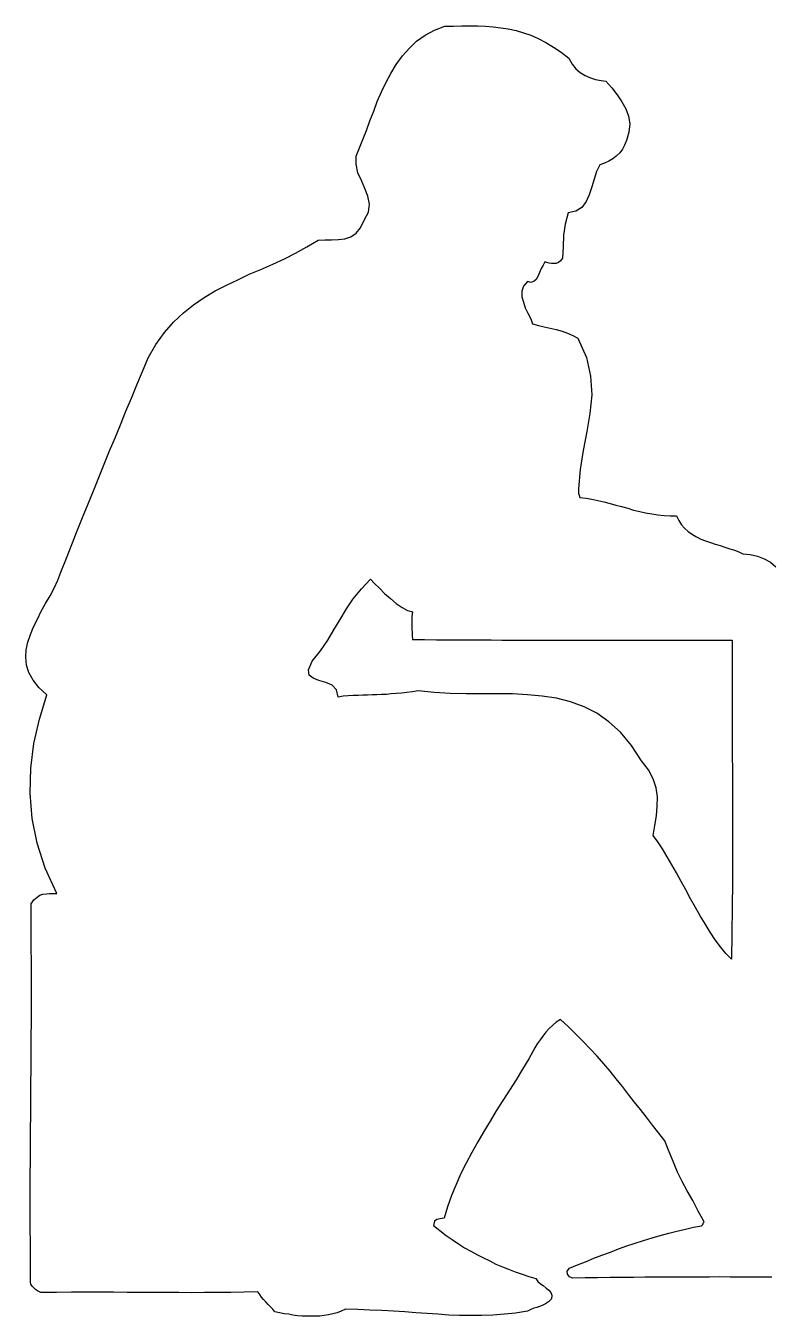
# Model space of a CAD drawing. Header units: millimetres. Extents: x -1587.42 to -1585.81, y 1770.02 to 1771.38.
# Drawn here: x -1587.419 to -1586.64, y 1770.032 to 1771.382 of the extents above; entities that cross this region are included whole.
import ezdxf

# ---------------------------------------------------------------- set-up
doc = ezdxf.new("R2010")
doc.units = ezdxf.units.MM
doc.header["$LTSCALE"] = 10
doc.layers.add('Humanos', color=2, linetype='Continuous')

msp = doc.modelspace()

# ---------------------------------------------------------------- linework, layer by layer
at = {"layer": 'Humanos'}
for p, q in [((-1587.0108, 1771.3657), (-1587.0019, 1771.3721)), ((-1587.0019, 1771.3721), (-1586.9922, 1771.3774)), ((-1586.9922, 1771.3774), (-1586.9813, 1771.3814)), ((-1586.9813, 1771.3814), (-1586.9724, 1771.3814)), ((-1586.9724, 1771.3814), (-1586.9635, 1771.3818)), ((-1586.9635, 1771.3818), (-1586.955, 1771.3818)), ((-1586.955, 1771.3818), (-1586.9469, 1771.3818)), ((-1586.9469, 1771.3818), (-1586.9388, 1771.3814)), ((-1586.9388, 1771.3814), (-1586.9307, 1771.3806)), ((-1586.9307, 1771.3806), (-1586.9226, 1771.3798)), ((-1586.9226, 1771.3798), (-1586.915, 1771.3786)), ((-1586.915, 1771.3786), (-1586.9069, 1771.377)), ((-1586.9069, 1771.377), (-1586.8992, 1771.3746)), ((-1586.8992, 1771.3746), (-1586.8915, 1771.3721)), ((-1586.8915, 1771.3721), (-1586.8838, 1771.3685)), ((-1587.0257, 1771.3503), (-1587.0184, 1771.3584)), ((-1587.0184, 1771.3584), (-1587.0108, 1771.3657)), ((-1586.8838, 1771.3685), (-1586.8758, 1771.3645)), ((-1586.8758, 1771.3645), (-1586.8677, 1771.3596)), ((-1586.8677, 1771.3596), (-1586.8596, 1771.3543)), ((-1587.0322, 1771.3414), (-1587.0257, 1771.3503)), ((-1586.8596, 1771.3543), (-1586.8515, 1771.3479)), ((-1586.8515, 1771.3479), (-1586.8483, 1771.3418)), ((-1587.0427, 1771.3228), (-1587.0379, 1771.3321)), ((-1587.0379, 1771.3321), (-1587.0322, 1771.3414)), ((-1586.8483, 1771.3418), (-1586.8442, 1771.337)), ((-1586.8442, 1771.337), (-1586.8398, 1771.3329)), ((-1586.8398, 1771.3329), (-1586.8345, 1771.3297)), ((-1586.8345, 1771.3297), (-1586.8289, 1771.3273)), ((-1587.0476, 1771.3127), (-1587.0427, 1771.3228)), ((-1586.8289, 1771.3273), (-1586.8236, 1771.3256)), ((-1586.8236, 1771.3256), (-1586.8179, 1771.3248)), ((-1586.8179, 1771.3248), (-1586.8131, 1771.324)), ((-1586.8131, 1771.324), (-1586.8066, 1771.3168)), ((-1586.8066, 1771.3168), (-1586.801, 1771.3095)), ((-1587.0556, 1771.2925), (-1587.052, 1771.3026)), ((-1587.052, 1771.3026), (-1587.0476, 1771.3127)), ((-1586.801, 1771.3095), (-1586.7961, 1771.3022)), ((-1586.7961, 1771.3022), (-1586.7921, 1771.2949)), ((-1587.0597, 1771.2824), (-1587.0556, 1771.2925)), ((-1586.7921, 1771.2949), (-1586.7892, 1771.2872)), ((-1587.0633, 1771.2723), (-1587.0597, 1771.2824)), ((-1586.7892, 1771.2872), (-1586.788, 1771.2792)), ((-1586.788, 1771.2792), (-1586.7888, 1771.2707)), ((-1587.0706, 1771.2541), (-1587.067, 1771.263)), ((-1587.067, 1771.263), (-1587.0633, 1771.2723)), ((-1586.7913, 1771.2618), (-1586.7933, 1771.2569)), ((-1586.7888, 1771.2707), (-1586.7913, 1771.2618)), ((-1587.0742, 1771.2456), (-1587.0706, 1771.2541)), ((-1586.7985, 1771.2488), (-1586.8022, 1771.2456)), ((-1586.7957, 1771.2529), (-1586.7985, 1771.2488)), ((-1586.7933, 1771.2569), (-1586.7957, 1771.2529)), ((-1587.0742, 1771.2371), (-1587.0742, 1771.2456)), ((-1587.0722, 1771.2282), (-1587.0742, 1771.2371)), ((-1586.8191, 1771.2363), (-1586.8228, 1771.2294)), ((-1586.8143, 1771.2383), (-1586.8191, 1771.2363)), ((-1586.8099, 1771.2403), (-1586.8143, 1771.2383)), ((-1586.8058, 1771.2428), (-1586.8099, 1771.2403)), ((-1586.8022, 1771.2456), (-1586.8058, 1771.2428)), ((-1587.0686, 1771.2201), (-1587.0722, 1771.2282)), ((-1586.8252, 1771.2213), (-1586.8276, 1771.2133)), ((-1586.8228, 1771.2294), (-1586.8252, 1771.2213)), ((-1587.0649, 1771.2116), (-1587.0686, 1771.2201)), ((-1587.0617, 1771.2036), (-1587.0649, 1771.2116)), ((-1586.8276, 1771.2133), (-1586.8305, 1771.2052)), ((-1587.0601, 1771.1951), (-1587.0617, 1771.2036)), ((-1587.0613, 1771.187), (-1587.0601, 1771.1951)), ((-1586.8337, 1771.1979), (-1586.8382, 1771.1918)), ((-1586.8305, 1771.2052), (-1586.8337, 1771.1979)), ((-1587.0657, 1771.1785), (-1587.0613, 1771.187)), ((-1586.8523, 1771.1862), (-1586.8555, 1771.1744)), ((-1586.8442, 1771.1878), (-1586.8523, 1771.1862)), ((-1586.8382, 1771.1918), (-1586.8442, 1771.1878)), ((-1587.0742, 1771.1648), (-1587.0694, 1771.1704)), ((-1587.0694, 1771.1704), (-1587.0657, 1771.1785)), ((-1586.8555, 1771.1744), (-1586.8572, 1771.1627)), ((-1587.1256, 1771.1506), (-1587.1139, 1771.1575)), ((-1587.1139, 1771.1575), (-1587.1066, 1771.1579)), ((-1587.1066, 1771.1579), (-1587.0997, 1771.1579)), ((-1587.0997, 1771.1579), (-1587.0924, 1771.1583)), ((-1587.0924, 1771.1583), (-1587.086, 1771.1591)), ((-1587.086, 1771.1591), (-1587.0795, 1771.1611)), ((-1587.0795, 1771.1611), (-1587.0742, 1771.1648)), ((-1586.8572, 1771.1627), (-1586.8576, 1771.1506)), ((-1587.149, 1771.1381), (-1587.1373, 1771.1441)), ((-1587.1373, 1771.1441), (-1587.1256, 1771.1506)), ((-1586.8576, 1771.1506), (-1586.8584, 1771.1389)), ((-1587.1858, 1771.1219), (-1587.1737, 1771.1271)), ((-1587.1737, 1771.1271), (-1587.1612, 1771.1324)), ((-1587.1612, 1771.1324), (-1587.149, 1771.1381)), ((-1586.8806, 1771.128), (-1586.8822, 1771.1239)), ((-1586.8786, 1771.1316), (-1586.8806, 1771.128)), ((-1586.8766, 1771.1348), (-1586.8786, 1771.1316)), ((-1586.8745, 1771.1344), (-1586.8766, 1771.1348)), ((-1586.8721, 1771.1336), (-1586.8745, 1771.1344)), ((-1586.8697, 1771.1332), (-1586.8721, 1771.1336)), ((-1586.8673, 1771.1332), (-1586.8697, 1771.1332)), ((-1586.8648, 1771.1332), (-1586.8673, 1771.1332)), ((-1586.8624, 1771.1344), (-1586.8648, 1771.1332)), ((-1586.8604, 1771.136), (-1586.8624, 1771.1344)), ((-1586.8584, 1771.1389), (-1586.8604, 1771.136)), ((-1587.2097, 1771.1106), (-1587.1979, 1771.1162)), ((-1587.1979, 1771.1162), (-1587.1858, 1771.1219)), ((-1586.8948, 1771.1142), (-1586.8992, 1771.1094)), ((-1586.8911, 1771.1134), (-1586.8948, 1771.1142)), ((-1586.8879, 1771.1146), (-1586.8911, 1771.1134)), ((-1586.8859, 1771.1166), (-1586.8879, 1771.1146)), ((-1586.8838, 1771.1203), (-1586.8859, 1771.1166)), ((-1586.8822, 1771.1239), (-1586.8838, 1771.1203)), ((-1587.2331, 1771.0976), (-1587.2214, 1771.1045)), ((-1587.2214, 1771.1045), (-1587.2097, 1771.1106)), ((-1586.8992, 1771.1094), (-1586.9008, 1771.1041)), ((-1586.9008, 1771.1041), (-1586.9008, 1771.0984)), ((-1587.2545, 1771.0815), (-1587.244, 1771.09)), ((-1587.244, 1771.09), (-1587.2331, 1771.0976)), ((-1586.9008, 1771.0984), (-1586.8992, 1771.0928)), ((-1586.8992, 1771.0928), (-1586.8972, 1771.0867)), ((-1586.8972, 1771.0867), (-1586.8944, 1771.0811)), ((-1587.2651, 1771.0718), (-1587.2545, 1771.0815)), ((-1586.8944, 1771.0811), (-1586.8915, 1771.0754)), ((-1586.8915, 1771.0754), (-1586.8895, 1771.0702)), ((-1587.2836, 1771.0483), (-1587.2743, 1771.0609)), ((-1587.2743, 1771.0609), (-1587.2651, 1771.0718)), ((-1586.8895, 1771.0702), (-1586.8834, 1771.0685)), ((-1586.8834, 1771.0685), (-1586.8774, 1771.0669)), ((-1586.8774, 1771.0669), (-1586.8713, 1771.0657)), ((-1586.8713, 1771.0657), (-1586.8648, 1771.0641)), ((-1586.8648, 1771.0641), (-1586.8588, 1771.0625)), ((-1586.8588, 1771.0625), (-1586.8531, 1771.0605)), ((-1586.8531, 1771.0605), (-1586.8475, 1771.058)), ((-1587.2917, 1771.0346), (-1587.2836, 1771.0483)), ((-1586.8475, 1771.058), (-1586.8422, 1771.0552)), ((-1586.8422, 1771.0552), (-1586.8333, 1771.035)), ((-1587.2974, 1771.0204), (-1587.2917, 1771.0346)), ((-1586.8333, 1771.035), (-1586.8289, 1771.0152)), ((-1587.3034, 1771.0063), (-1587.2974, 1771.0204)), ((-1587.3091, 1770.9925), (-1587.3034, 1771.0063)), ((-1586.8289, 1771.0152), (-1586.8276, 1770.9958)), ((-1587.3148, 1770.9788), (-1587.3091, 1770.9925)), ((-1586.8276, 1770.9958), (-1586.8297, 1770.9764)), ((-1587.3204, 1770.9646), (-1587.3148, 1770.9788)), ((-1587.3261, 1770.9509), (-1587.3204, 1770.9646)), ((-1586.8297, 1770.9764), (-1586.8329, 1770.9574)), ((-1586.8329, 1770.9574), (-1586.8365, 1770.9376)), ((-1587.3318, 1770.9372), (-1587.3261, 1770.9509)), ((-1587.3374, 1770.9234), (-1587.3318, 1770.9372)), ((-1586.8365, 1770.9376), (-1586.8398, 1770.9177)), ((-1587.3431, 1770.9093), (-1587.3374, 1770.9234)), ((-1586.8398, 1770.9177), (-1586.8414, 1770.8975)), ((-1587.3487, 1770.8955), (-1587.3431, 1770.9093)), ((-1586.8414, 1770.8975), (-1586.8414, 1770.8947)), ((-1587.3544, 1770.8818), (-1587.3487, 1770.8955)), ((-1586.8414, 1770.8947), (-1586.8414, 1770.8927)), ((-1586.8414, 1770.8927), (-1586.841, 1770.8907)), ((-1586.841, 1770.8907), (-1586.8402, 1770.8886)), ((-1586.8402, 1770.8886), (-1586.8337, 1770.8878)), ((-1586.8337, 1770.8878), (-1586.8276, 1770.8866)), ((-1586.8276, 1770.8866), (-1586.8212, 1770.8854)), ((-1586.8212, 1770.8854), (-1586.8151, 1770.8838)), ((-1586.8151, 1770.8838), (-1586.8086, 1770.8822)), ((-1587.3601, 1770.8676), (-1587.3544, 1770.8818)), ((-1586.8086, 1770.8822), (-1586.8026, 1770.8805)), ((-1586.8026, 1770.8805), (-1586.7965, 1770.8789)), ((-1586.7965, 1770.8789), (-1586.7901, 1770.8773)), ((-1586.7901, 1770.8773), (-1586.784, 1770.8753)), ((-1586.784, 1770.8753), (-1586.7775, 1770.8737)), ((-1586.7775, 1770.8737), (-1586.7715, 1770.8725)), ((-1586.7715, 1770.8725), (-1586.765, 1770.8713)), ((-1586.765, 1770.8713), (-1586.7585, 1770.8704)), ((-1586.7585, 1770.8704), (-1586.752, 1770.8696)), ((-1587.3657, 1770.8535), (-1587.3601, 1770.8676)), ((-1586.752, 1770.8696), (-1586.7456, 1770.8692)), ((-1586.7456, 1770.8692), (-1586.7391, 1770.8692)), ((-1586.7391, 1770.8692), (-1586.7367, 1770.8644)), ((-1586.7367, 1770.8644), (-1586.7339, 1770.8599)), ((-1586.7339, 1770.8599), (-1586.7306, 1770.8563)), ((-1587.3714, 1770.8393), (-1587.3657, 1770.8535)), ((-1586.7306, 1770.8563), (-1586.727, 1770.8527)), ((-1586.727, 1770.8527), (-1586.7225, 1770.8498)), ((-1586.7225, 1770.8498), (-1586.7181, 1770.8474)), ((-1586.7181, 1770.8474), (-1586.7136, 1770.845)), ((-1586.7136, 1770.845), (-1586.7088, 1770.843)), ((-1587.377, 1770.8248), (-1587.3714, 1770.8393)), ((-1586.7088, 1770.843), (-1586.7035, 1770.8413)), ((-1586.7035, 1770.8413), (-1586.6987, 1770.8397)), ((-1586.6987, 1770.8397), (-1586.6934, 1770.8381)), ((-1586.6934, 1770.8381), (-1586.6886, 1770.8365)), ((-1586.6886, 1770.8365), (-1586.6833, 1770.8349)), ((-1586.6833, 1770.8349), (-1586.6785, 1770.8333)), ((-1586.6785, 1770.8333), (-1586.674, 1770.8316)), ((-1586.674, 1770.8316), (-1586.6696, 1770.8296)), ((-1586.6696, 1770.8296), (-1586.6619, 1770.8288)), ((-1587.3827, 1770.8102), (-1587.377, 1770.8248)), ((-1586.6619, 1770.8288), (-1586.6542, 1770.8272)), ((-1586.6542, 1770.8272), (-1586.6473, 1770.8244)), ((-1586.6473, 1770.8244), (-1586.6409, 1770.8207)), ((-1586.6409, 1770.8207), (-1586.6352, 1770.8159)), ((-1587.3859, 1770.8021), (-1587.3827, 1770.8102)), ((-1587.0686, 1770.7928), (-1587.0589, 1770.8029)), ((-1587.0589, 1770.8029), (-1587.0548, 1770.7985)), ((-1587.394, 1770.7856), (-1587.39, 1770.7936)), ((-1587.39, 1770.7936), (-1587.3859, 1770.8021)), ((-1587.0771, 1770.7823), (-1587.0686, 1770.7928)), ((-1587.0548, 1770.7985), (-1587.0496, 1770.7936)), ((-1587.0496, 1770.7936), (-1587.0443, 1770.788)), ((-1587.4033, 1770.7694), (-1587.3989, 1770.7775)), ((-1587.3989, 1770.7775), (-1587.394, 1770.7856)), ((-1587.0843, 1770.7718), (-1587.0771, 1770.7823)), ((-1587.0443, 1770.788), (-1587.0383, 1770.7827)), ((-1587.0383, 1770.7827), (-1587.0322, 1770.7775)), ((-1587.0322, 1770.7775), (-1587.0261, 1770.7734)), ((-1587.4074, 1770.7613), (-1587.4033, 1770.7694)), ((-1587.0908, 1770.7609), (-1587.0843, 1770.7718)), ((-1587.0261, 1770.7734), (-1587.0205, 1770.7702)), ((-1587.0205, 1770.7702), (-1587.0152, 1770.769)), ((-1587.0152, 1770.769), (-1587.016, 1770.7641)), ((-1587.016, 1770.7641), (-1587.016, 1770.754)), ((-1587.4146, 1770.7451), (-1587.4114, 1770.7532)), ((-1587.4114, 1770.7532), (-1587.4074, 1770.7613)), ((-1587.1038, 1770.7391), (-1587.0973, 1770.75)), ((-1587.0973, 1770.75), (-1587.0908, 1770.7609)), ((-1587.016, 1770.754), (-1587.0156, 1770.7439)), ((-1587.4191, 1770.729), (-1587.4175, 1770.737)), ((-1587.4175, 1770.737), (-1587.4146, 1770.7451)), ((-1587.1114, 1770.7282), (-1587.1038, 1770.7391)), ((-1587.0156, 1770.7439), (-1587.0152, 1770.7399)), ((-1587.0152, 1770.7399), (-1587.0027, 1770.7399)), ((-1587.0027, 1770.7399), (-1586.9902, 1770.7395)), ((-1586.9902, 1770.7395), (-1586.978, 1770.7395)), ((-1586.978, 1770.7395), (-1586.9663, 1770.7395)), ((-1586.9663, 1770.7395), (-1586.955, 1770.7395)), ((-1586.955, 1770.7395), (-1586.9437, 1770.7395)), ((-1586.9437, 1770.7395), (-1586.9328, 1770.7395)), ((-1586.9328, 1770.7395), (-1586.9218, 1770.7391)), ((-1586.9218, 1770.7391), (-1586.9113, 1770.7391)), ((-1586.9113, 1770.7391), (-1586.9008, 1770.7391)), ((-1586.9008, 1770.7391), (-1586.8903, 1770.7391)), ((-1586.8903, 1770.7391), (-1586.8802, 1770.7391)), ((-1586.8802, 1770.7391), (-1586.8705, 1770.7391)), ((-1586.8705, 1770.7391), (-1586.8604, 1770.7391)), ((-1586.8604, 1770.7391), (-1586.8507, 1770.7391)), ((-1586.8507, 1770.7391), (-1586.841, 1770.7391)), ((-1586.841, 1770.7391), (-1586.8313, 1770.7391)), ((-1586.8313, 1770.7391), (-1586.8216, 1770.7391)), ((-1586.8216, 1770.7391), (-1586.8119, 1770.7391)), ((-1586.8119, 1770.7391), (-1586.8026, 1770.7391)), ((-1586.8026, 1770.7391), (-1586.7929, 1770.7391)), ((-1586.7929, 1770.7391), (-1586.7832, 1770.7391)), ((-1586.7832, 1770.7391), (-1586.7735, 1770.7391)), ((-1586.7735, 1770.7391), (-1586.7638, 1770.7391)), ((-1586.7638, 1770.7391), (-1586.7537, 1770.7391)), ((-1586.7537, 1770.7391), (-1586.744, 1770.7391)), ((-1586.744, 1770.7391), (-1586.7339, 1770.7391)), ((-1586.7339, 1770.7391), (-1586.7233, 1770.7391)), ((-1586.7233, 1770.7391), (-1586.7132, 1770.7391)), ((-1586.7132, 1770.7391), (-1586.7027, 1770.7391)), ((-1586.7027, 1770.7391), (-1586.6918, 1770.7391)), ((-1586.6918, 1770.7391), (-1586.6809, 1770.7391)), ((-1586.6809, 1770.7391), (-1586.6809, 1770.6526)), ((-1587.4195, 1770.7213), (-1587.4191, 1770.729)), ((-1587.1199, 1770.7172), (-1587.1114, 1770.7282)), ((-1587.4187, 1770.7132), (-1587.4195, 1770.7213)), ((-1587.4162, 1770.7055), (-1587.4187, 1770.7132)), ((-1587.124, 1770.7083), (-1587.1199, 1770.7172)), ((-1587.1232, 1770.7027), (-1587.124, 1770.7083)), ((-1587.4118, 1770.6974), (-1587.4162, 1770.7055)), ((-1587.4057, 1770.6898), (-1587.4118, 1770.6974)), ((-1587.1191, 1770.6995), (-1587.1232, 1770.7027)), ((-1587.113, 1770.697), (-1587.1191, 1770.6995)), ((-1587.1058, 1770.695), (-1587.113, 1770.697)), ((-1587.0993, 1770.6922), (-1587.1058, 1770.695)), ((-1587.3976, 1770.6821), (-1587.4057, 1770.6898)), ((-1587.4053, 1770.6566), (-1587.3976, 1770.6821)), ((-1587.0945, 1770.6873), (-1587.0993, 1770.6922)), ((-1587.0928, 1770.6797), (-1587.0945, 1770.6873)), ((-1587.0771, 1770.6813), (-1587.0823, 1770.6809)), ((-1587.0718, 1770.6813), (-1587.0771, 1770.6813)), ((-1587.067, 1770.6817), (-1587.0718, 1770.6813)), ((-1587.0621, 1770.6817), (-1587.067, 1770.6817)), ((-1587.0573, 1770.6821), (-1587.0621, 1770.6817)), ((-1587.0524, 1770.6821), (-1587.0573, 1770.6821)), ((-1587.0476, 1770.6825), (-1587.0524, 1770.6821)), ((-1587.0423, 1770.6825), (-1587.0476, 1770.6825)), ((-1587.0375, 1770.6829), (-1587.0423, 1770.6825)), ((-1587.0322, 1770.6833), (-1587.0375, 1770.6829)), ((-1587.0265, 1770.6837), (-1587.0322, 1770.6833)), ((-1587.0209, 1770.6845), (-1587.0265, 1770.6837)), ((-1587.0152, 1770.6853), (-1587.0209, 1770.6845)), ((-1587.0092, 1770.6861), (-1587.0152, 1770.6853)), ((-1586.9926, 1770.6845), (-1587.0092, 1770.6861)), ((-1586.9756, 1770.6833), (-1586.9926, 1770.6845)), ((-1586.959, 1770.6829), (-1586.9756, 1770.6833)), ((-1586.9424, 1770.6829), (-1586.959, 1770.6829)), ((-1586.9263, 1770.6829), (-1586.9424, 1770.6829)), ((-1586.9105, 1770.6829), (-1586.9263, 1770.6829)), ((-1586.8948, 1770.6821), (-1586.9105, 1770.6829)), ((-1586.8794, 1770.6805), (-1586.8948, 1770.6821)), ((-1587.0876, 1770.6805), (-1587.0928, 1770.6797)), ((-1587.0823, 1770.6809), (-1587.0876, 1770.6805)), ((-1586.8644, 1770.6784), (-1586.8794, 1770.6805)), ((-1586.8499, 1770.6748), (-1586.8644, 1770.6784)), ((-1586.8357, 1770.6695), (-1586.8499, 1770.6748)), ((-1586.8224, 1770.6627), (-1586.8357, 1770.6695)), ((-1587.411, 1770.6311), (-1587.4053, 1770.6566)), ((-1586.8099, 1770.6538), (-1586.8224, 1770.6627)), ((-1586.7977, 1770.6429), (-1586.8099, 1770.6538)), ((-1586.786, 1770.6291), (-1586.7977, 1770.6429)), ((-1586.6809, 1770.6526), (-1586.6805, 1770.5689)), ((-1587.4142, 1770.6053), (-1587.411, 1770.6311)), ((-1586.7755, 1770.613), (-1586.786, 1770.6291)), ((-1587.415, 1770.579), (-1587.4142, 1770.6053)), ((-1586.7682, 1770.6037), (-1586.7755, 1770.613)), ((-1586.7634, 1770.594), (-1586.7682, 1770.6037)), ((-1586.7605, 1770.5847), (-1586.7634, 1770.594)), ((-1587.413, 1770.5527), (-1587.415, 1770.579)), ((-1586.7589, 1770.5754), (-1586.7605, 1770.5847)), ((-1586.7593, 1770.5657), (-1586.7589, 1770.5754)), ((-1586.7601, 1770.5556), (-1586.7593, 1770.5657)), ((-1586.6805, 1770.5689), (-1586.6805, 1770.4864)), ((-1587.4077, 1770.5269), (-1587.413, 1770.5527)), ((-1586.7617, 1770.5454), (-1586.7601, 1770.5556)), ((-1586.7634, 1770.5349), (-1586.7617, 1770.5454)), ((-1586.7585, 1770.5281), (-1586.7634, 1770.5349)), ((-1587.3993, 1770.5006), (-1587.4077, 1770.5269)), ((-1586.7537, 1770.5208), (-1586.7585, 1770.5281)), ((-1586.7488, 1770.5127), (-1586.7537, 1770.5208)), ((-1586.744, 1770.5042), (-1586.7488, 1770.5127)), ((-1587.3871, 1770.4743), (-1587.3993, 1770.5006)), ((-1586.7391, 1770.4957), (-1586.744, 1770.5042)), ((-1586.7343, 1770.4868), (-1586.7391, 1770.4957)), ((-1586.7294, 1770.4779), (-1586.7343, 1770.4868)), ((-1586.6805, 1770.4864), (-1586.6817, 1770.4056)), ((-1587.4138, 1770.4634), (-1587.411, 1770.4674)), ((-1587.411, 1770.4674), (-1587.4077, 1770.4702)), ((-1587.4077, 1770.4702), (-1587.4049, 1770.4723)), ((-1587.4049, 1770.4723), (-1587.4017, 1770.4735)), ((-1587.4017, 1770.4735), (-1587.398, 1770.4739)), ((-1587.398, 1770.4739), (-1587.3948, 1770.4743)), ((-1587.3948, 1770.4743), (-1587.3912, 1770.4743)), ((-1587.3912, 1770.4743), (-1587.3871, 1770.4743)), ((-1586.7246, 1770.4686), (-1586.7294, 1770.4779)), ((-1586.7193, 1770.4597), (-1586.7246, 1770.4686)), ((-1587.4134, 1770.3567), (-1587.4138, 1770.4634)), ((-1586.7144, 1770.4509), (-1586.7193, 1770.4597)), ((-1586.7092, 1770.4424), (-1586.7144, 1770.4509)), ((-1586.7039, 1770.4339), (-1586.7092, 1770.4424)), ((-1586.6987, 1770.4258), (-1586.7039, 1770.4339)), ((-1586.693, 1770.4185), (-1586.6987, 1770.4258)), ((-1586.6874, 1770.4116), (-1586.693, 1770.4185)), ((-1586.6817, 1770.4056), (-1586.6874, 1770.4116)), ((-1587.4142, 1770.2584), (-1587.4134, 1770.3567)), ((-1586.8725, 1770.3328), (-1586.8758, 1770.3292)), ((-1586.8685, 1770.3364), (-1586.8725, 1770.3328)), ((-1586.8648, 1770.3397), (-1586.8685, 1770.3364)), ((-1586.8604, 1770.3425), (-1586.8648, 1770.3397)), ((-1586.8519, 1770.3348), (-1586.8604, 1770.3425)), ((-1586.8442, 1770.3271), (-1586.8519, 1770.3348)), ((-1586.8846, 1770.317), (-1586.8871, 1770.3126)), ((-1586.8818, 1770.3211), (-1586.8846, 1770.317)), ((-1586.879, 1770.3251), (-1586.8818, 1770.3211)), ((-1586.8758, 1770.3292), (-1586.879, 1770.3251)), ((-1586.8365, 1770.3195), (-1586.8442, 1770.3271)), ((-1586.8293, 1770.3118), (-1586.8365, 1770.3195)), ((-1586.8871, 1770.3126), (-1586.8935, 1770.3013)), ((-1586.822, 1770.3041), (-1586.8293, 1770.3118)), ((-1586.8151, 1770.296), (-1586.822, 1770.3041)), ((-1586.9, 1770.2904), (-1586.9069, 1770.2794)), ((-1586.8935, 1770.3013), (-1586.9, 1770.2904)), ((-1586.8086, 1770.2883), (-1586.8151, 1770.296)), ((-1586.9069, 1770.2794), (-1586.9137, 1770.2685)), ((-1586.8022, 1770.2803), (-1586.8086, 1770.2883)), ((-1586.7957, 1770.2722), (-1586.8022, 1770.2803)), ((-1586.9137, 1770.2685), (-1586.9206, 1770.2576)), ((-1586.7892, 1770.2641), (-1586.7957, 1770.2722)), ((-1586.7832, 1770.2564), (-1586.7892, 1770.2641)), ((-1587.415, 1770.1638), (-1587.4142, 1770.2584)), ((-1586.9206, 1770.2576), (-1586.9275, 1770.2467)), ((-1586.7767, 1770.2483), (-1586.7832, 1770.2564)), ((-1586.934, 1770.2362), (-1586.9404, 1770.2253)), ((-1586.9275, 1770.2467), (-1586.934, 1770.2362)), ((-1586.7706, 1770.2402), (-1586.7767, 1770.2483)), ((-1586.7642, 1770.2317), (-1586.7706, 1770.2402)), ((-1586.9404, 1770.2253), (-1586.9469, 1770.2144)), ((-1586.7577, 1770.2236), (-1586.7642, 1770.2317)), ((-1586.7512, 1770.2156), (-1586.7577, 1770.2236)), ((-1586.9469, 1770.2144), (-1586.953, 1770.2034)), ((-1586.7468, 1770.2038), (-1586.7512, 1770.2156)), ((-1586.953, 1770.2034), (-1586.959, 1770.1921)), ((-1586.7423, 1770.1933), (-1586.7468, 1770.2038)), ((-1586.959, 1770.1921), (-1586.9647, 1770.1812)), ((-1586.7379, 1770.1828), (-1586.7423, 1770.1933)), ((-1586.733, 1770.1731), (-1586.7379, 1770.1828)), ((-1586.9695, 1770.1699), (-1586.9744, 1770.1582)), ((-1586.9647, 1770.1812), (-1586.9695, 1770.1699)), ((-1586.7278, 1770.163), (-1586.733, 1770.1731)), ((-1587.4146, 1770.0692), (-1587.415, 1770.1638)), ((-1586.9744, 1770.1582), (-1586.9784, 1770.1464)), ((-1586.7221, 1770.1529), (-1586.7278, 1770.163)), ((-1586.9784, 1770.1464), (-1586.9821, 1770.1347)), ((-1586.7165, 1770.142), (-1586.7221, 1770.1529)), ((-1586.71, 1770.1307), (-1586.7165, 1770.142)), ((-1586.9922, 1770.1315), (-1586.993, 1770.127)), ((-1586.9897, 1770.1331), (-1586.9922, 1770.1315)), ((-1586.9861, 1770.1339), (-1586.9897, 1770.1331)), ((-1586.9821, 1770.1347), (-1586.9861, 1770.1339)), ((-1586.7128, 1770.1266), (-1586.7116, 1770.1278)), ((-1586.7116, 1770.1278), (-1586.7112, 1770.1291)), ((-1586.7112, 1770.1291), (-1586.7108, 1770.1299)), ((-1586.7108, 1770.1299), (-1586.71, 1770.1307)), ((-1586.993, 1770.127), (-1586.9865, 1770.1218)), ((-1586.9865, 1770.1218), (-1586.98, 1770.1165)), ((-1586.98, 1770.1165), (-1586.9736, 1770.1121)), ((-1586.7646, 1770.1141), (-1586.7561, 1770.1165)), ((-1586.7561, 1770.1165), (-1586.7472, 1770.1189)), ((-1586.7472, 1770.1189), (-1586.7387, 1770.121)), ((-1586.7387, 1770.121), (-1586.7298, 1770.123)), ((-1586.7298, 1770.123), (-1586.7213, 1770.125)), ((-1586.7213, 1770.125), (-1586.7128, 1770.1266)), ((-1586.9736, 1770.1121), (-1586.9671, 1770.1076)), ((-1586.9671, 1770.1076), (-1586.9606, 1770.1036)), ((-1586.9606, 1770.1036), (-1586.9542, 1770.1)), ((-1586.8082, 1770.0991), (-1586.7998, 1770.1024)), ((-1586.7998, 1770.1024), (-1586.7909, 1770.1056)), ((-1586.7909, 1770.1056), (-1586.7824, 1770.1084)), ((-1586.7824, 1770.1084), (-1586.7735, 1770.1113)), ((-1586.7735, 1770.1113), (-1586.7646, 1770.1141)), ((-1586.9542, 1770.1), (-1586.9473, 1770.0963)), ((-1586.9473, 1770.0963), (-1586.9408, 1770.0931)), ((-1586.9408, 1770.0931), (-1586.9344, 1770.0898)), ((-1586.9344, 1770.0898), (-1586.9279, 1770.0866)), ((-1586.8426, 1770.0858), (-1586.8341, 1770.089)), ((-1586.8341, 1770.089), (-1586.8256, 1770.0927)), ((-1586.8256, 1770.0927), (-1586.8171, 1770.0959)), ((-1586.8171, 1770.0959), (-1586.8082, 1770.0991)), ((-1586.9279, 1770.0866), (-1586.921, 1770.0838)), ((-1586.921, 1770.0838), (-1586.9146, 1770.0814)), ((-1586.9146, 1770.0814), (-1586.9077, 1770.0785)), ((-1586.9077, 1770.0785), (-1586.9004, 1770.0761)), ((-1586.9004, 1770.0761), (-1586.8935, 1770.0737)), ((-1586.8535, 1770.0793), (-1586.8511, 1770.0822)), ((-1586.8531, 1770.0761), (-1586.8535, 1770.0793)), ((-1586.8511, 1770.0733), (-1586.8531, 1770.0761)), ((-1586.8511, 1770.0822), (-1586.8426, 1770.0858)), ((-1587.4146, 1770.0676), (-1587.4146, 1770.0692)), ((-1587.4142, 1770.0656), (-1587.4146, 1770.0676)), ((-1587.413, 1770.0636), (-1587.4142, 1770.0656)), ((-1587.4114, 1770.0619), (-1587.413, 1770.0636)), ((-1587.4094, 1770.0599), (-1587.4114, 1770.0619)), ((-1586.8935, 1770.0737), (-1586.8863, 1770.0713)), ((-1586.8863, 1770.0713), (-1586.8842, 1770.0684)), ((-1586.8842, 1770.0684), (-1586.8814, 1770.066)), ((-1586.8814, 1770.066), (-1586.8786, 1770.064)), ((-1586.8786, 1770.064), (-1586.8753, 1770.0615)), ((-1586.8753, 1770.0615), (-1586.8725, 1770.0591)), ((-1586.8478, 1770.0717), (-1586.8511, 1770.0733)), ((-1586.8345, 1770.072), (-1586.8478, 1770.0717)), ((-1586.8216, 1770.072), (-1586.8345, 1770.072)), ((-1586.8086, 1770.0725), (-1586.8216, 1770.072)), ((-1586.7961, 1770.0725), (-1586.8086, 1770.0725)), ((-1586.784, 1770.0725), (-1586.7961, 1770.0725)), ((-1586.7723, 1770.0729), (-1586.784, 1770.0725)), ((-1586.7605, 1770.0729), (-1586.7723, 1770.0729)), ((-1586.7492, 1770.0729), (-1586.7605, 1770.0729)), ((-1586.7379, 1770.0729), (-1586.7492, 1770.0729)), ((-1586.7266, 1770.0729), (-1586.7379, 1770.0729)), ((-1586.7157, 1770.0729), (-1586.7266, 1770.0729)), ((-1586.7047, 1770.0729), (-1586.7157, 1770.0729)), ((-1586.6938, 1770.0733), (-1586.7047, 1770.0729)), ((-1586.6829, 1770.0729), (-1586.6938, 1770.0733)), ((-1586.672, 1770.0729), (-1586.6829, 1770.0729)), ((-1586.6611, 1770.0729), (-1586.672, 1770.0729)), ((-1586.6502, 1770.0729), (-1586.6611, 1770.0729)), ((-1586.6393, 1770.0729), (-1586.6502, 1770.0729)), ((-1587.4074, 1770.0587), (-1587.4094, 1770.0599)), ((-1587.4053, 1770.0575), (-1587.4074, 1770.0587)), ((-1587.4037, 1770.0567), (-1587.4053, 1770.0575)), ((-1587.3875, 1770.0567), (-1587.4037, 1770.0567)), ((-1587.3718, 1770.0571), (-1587.3875, 1770.0567)), ((-1587.3568, 1770.0571), (-1587.3718, 1770.0571)), ((-1587.3419, 1770.0571), (-1587.3568, 1770.0571)), ((-1587.3277, 1770.0571), (-1587.3419, 1770.0571)), ((-1587.3136, 1770.0567), (-1587.3277, 1770.0571)), ((-1587.2998, 1770.0567), (-1587.3136, 1770.0567)), ((-1587.2865, 1770.0567), (-1587.2998, 1770.0567)), ((-1587.2731, 1770.0567), (-1587.2865, 1770.0567)), ((-1587.2594, 1770.0567), (-1587.2731, 1770.0567)), ((-1587.246, 1770.0563), (-1587.2594, 1770.0567)), ((-1587.2327, 1770.0567), (-1587.246, 1770.0563)), ((-1587.219, 1770.0567), (-1587.2327, 1770.0567)), ((-1587.2052, 1770.0567), (-1587.219, 1770.0567)), ((-1587.1915, 1770.0571), (-1587.2052, 1770.0567)), ((-1587.1769, 1770.0575), (-1587.1915, 1770.0571)), ((-1587.1749, 1770.0547), (-1587.1769, 1770.0575)), ((-1587.1729, 1770.0518), (-1587.1749, 1770.0547)), ((-1587.1709, 1770.0494), (-1587.1729, 1770.0518)), ((-1587.1684, 1770.047), (-1587.1709, 1770.0494)), ((-1587.166, 1770.0442), (-1587.1684, 1770.047)), ((-1586.8729, 1770.047), (-1586.8762, 1770.045)), ((-1586.8697, 1770.0502), (-1586.8729, 1770.047)), ((-1586.8725, 1770.0591), (-1586.8705, 1770.0567)), ((-1586.8705, 1770.0567), (-1586.8693, 1770.0539)), ((-1586.8693, 1770.0539), (-1586.8697, 1770.0502)), ((-1587.1636, 1770.0417), (-1587.166, 1770.0442)), ((-1587.1612, 1770.0393), (-1587.1636, 1770.0417)), ((-1587.1591, 1770.0365), (-1587.1612, 1770.0393)), ((-1587.1543, 1770.0357), (-1587.1591, 1770.0365)), ((-1587.1494, 1770.0345), (-1587.1543, 1770.0357)), ((-1587.1446, 1770.0341), (-1587.1494, 1770.0345)), ((-1587.1401, 1770.0332), (-1587.1446, 1770.0341)), ((-1587.1353, 1770.0324), (-1587.1401, 1770.0332)), ((-1587.1029, 1770.0336), (-1587.1074, 1770.0328)), ((-1587.0985, 1770.0345), (-1587.1029, 1770.0336)), ((-1587.094, 1770.0357), (-1587.0985, 1770.0345)), ((-1587.0896, 1770.0373), (-1587.094, 1770.0357)), ((-1587.0852, 1770.0393), (-1587.0896, 1770.0373)), ((-1587.0722, 1770.0389), (-1587.0852, 1770.0393)), ((-1587.0597, 1770.0385), (-1587.0722, 1770.0389)), ((-1587.0472, 1770.0381), (-1587.0597, 1770.0385)), ((-1587.035, 1770.0373), (-1587.0472, 1770.0381)), ((-1587.0233, 1770.0365), (-1587.035, 1770.0373)), ((-1587.0116, 1770.0357), (-1587.0233, 1770.0365)), ((-1586.9999, 1770.0349), (-1587.0116, 1770.0357)), ((-1586.9885, 1770.0341), (-1586.9999, 1770.0349)), ((-1586.9772, 1770.0332), (-1586.9885, 1770.0341)), ((-1586.9659, 1770.0328), (-1586.9772, 1770.0332)), ((-1586.9311, 1770.0332), (-1586.9429, 1770.0328)), ((-1586.919, 1770.0341), (-1586.9311, 1770.0332)), ((-1586.9073, 1770.0353), (-1586.919, 1770.0341)), ((-1586.8948, 1770.0373), (-1586.9073, 1770.0353)), ((-1586.8915, 1770.0389), (-1586.8948, 1770.0373)), ((-1586.8883, 1770.0405), (-1586.8915, 1770.0389)), ((-1586.885, 1770.0413), (-1586.8883, 1770.0405)), ((-1586.8822, 1770.0421), (-1586.885, 1770.0413)), ((-1586.8794, 1770.0433), (-1586.8822, 1770.0421)), ((-1586.8762, 1770.045), (-1586.8794, 1770.0433)), ((-1587.1304, 1770.032), (-1587.1353, 1770.0324)), ((-1587.126, 1770.032), (-1587.1304, 1770.032)), ((-1587.1211, 1770.032), (-1587.126, 1770.032)), ((-1587.1167, 1770.032), (-1587.1211, 1770.032)), ((-1587.1122, 1770.032), (-1587.1167, 1770.032)), ((-1587.1074, 1770.0328), (-1587.1122, 1770.032)), ((-1586.9542, 1770.0328), (-1586.9659, 1770.0328)), ((-1586.9429, 1770.0328), (-1586.9542, 1770.0328))]:
    msp.add_line(p, q, dxfattribs=at)

doc.saveas('drawing.dxf')
